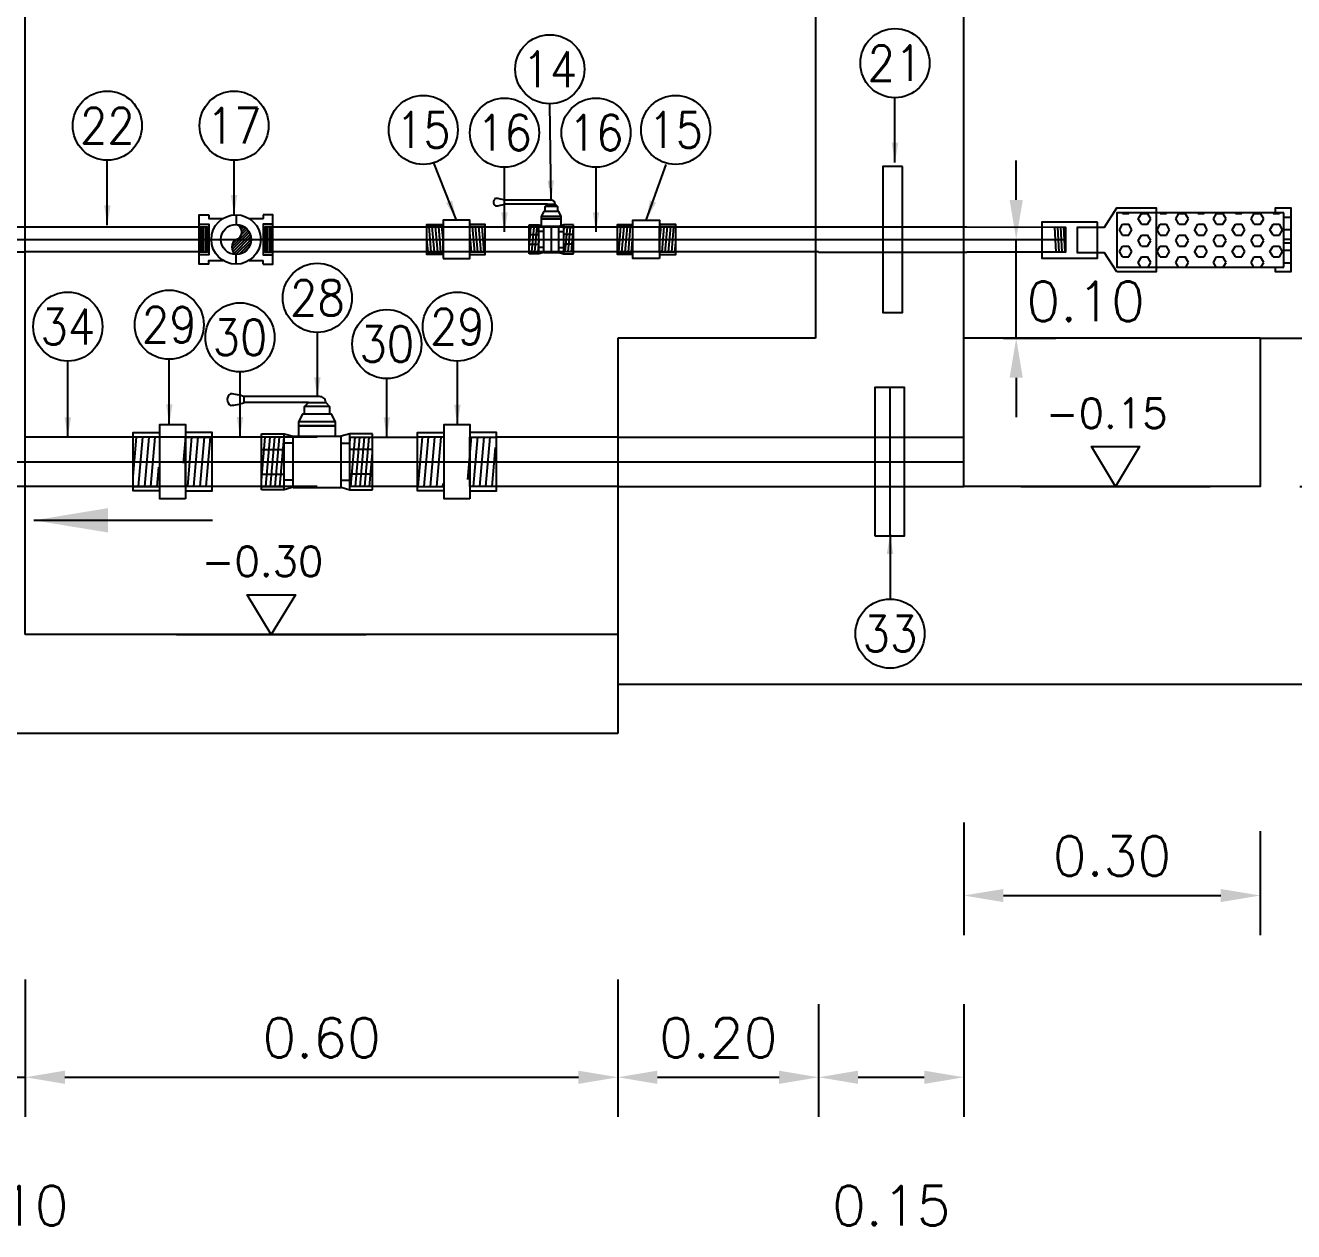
# Model space of a CAD drawing. Header units: metres. Extents: x -90 to 2507, y -28 to 972.
# Drawn here: x 157.523 to 158.807, y 195.82 to 197.042 of the extents above; entities that cross this region are included whole.
import ezdxf
from ezdxf.enums import TextEntityAlignment as Align

# ---------------------------------------------------------------- set-up
doc = ezdxf.new("R2010")
doc.units = ezdxf.units.M
for name, pattern in [('CENTER', [50.8, 31.75, -6.35, 6.35, -6.35]), ('DASHED', [19.05, 12.7, -6.35]), ('HIDDEN', [9.525, 6.35, -3.175])]:
    doc.linetypes.add(name, pattern=pattern)
for name, color, linetype in [('A-MURO', 6, 'Continuous'), ('A-NIVELES', 7, 'Continuous'), ('A-PUERTA', 2, 'Continuous'), ('G-achurado', 9, 'Continuous'), ('G-acotado', 8, 'Continuous'), ('G-ejes', 9, 'CENTER'), ('G-textos-notas', 7, 'Continuous'), ('S-TUBERIAS-NUEVAS', 3, 'Continuous')]:
    doc.layers.add(name, color=color, linetype=linetype)
doc.styles.add('01COTAS', font='romans.shx')
doc.styles.add('ROMANS', font='romans.shx')
doc.dimstyles.new('DIM-10-CORTE', dxfattribs={"dimscale": 0.01, "dimtxt": 2, "dimasz": 2, "dimexe": 2, "dimexo": 2, "dimgap": 1, "dimtad": 1, "dimtih": 1, "dimtoh": 1, "dimdsep": 46, "dimtxsty": '01COTAS', "dimcen": 25, "dimclrd": 256, "dimclre": 256, "dimclrt": 7, "dimadec": 0, "dimazin": 0, "dimtfac": 1, "dimtmove": 2, "dimatfit": 3, "dimfxl": 1, "dimtolj": 1, "dimtzin": 0, "dimarcsym": 0})
doc.dimstyles.new('DIM-20-CORTE', dxfattribs={"dimscale": 0.02, "dimtxt": 2, "dimasz": 2, "dimexe": 2, "dimexo": 2, "dimgap": 1, "dimtad": 2, "dimtih": 1, "dimtoh": 1, "dimzin": 1, "dimdsep": 46, "dimtxsty": '01COTAS', "dimcen": 25, "dimclrd": 9, "dimclre": 9, "dimclrt": 7, "dimadec": 0, "dimazin": 0, "dimtfac": 1, "dimtmove": 2, "dimatfit": 3, "dimfxl": 1, "dimtolj": 1, "dimtzin": 0, "dimarcsym": 0})
doc.dimstyles.new('DIM-20-PLANTA', dxfattribs={"dimscale": 0.02, "dimtxt": 2, "dimasz": 2, "dimexe": 2, "dimexo": 2, "dimgap": 1, "dimtad": 1, "dimzin": 1, "dimdsep": 46, "dimtxsty": '01COTAS', "dimcen": 25, "dimclrd": 9, "dimclre": 9, "dimclrt": 7, "dimadec": 0, "dimazin": 0, "dimtfac": 1, "dimtmove": 2, "dimatfit": 3, "dimfxl": 1, "dimtolj": 1, "dimtzin": 0, "dimarcsym": 0})
doc.dimstyles.new('DIM-50-PLANTA', dxfattribs={"dimscale": 0.05, "dimtxt": 2, "dimasz": 2, "dimexe": 2, "dimexo": 2, "dimgap": 1, "dimtad": 1, "dimdec": 0, "dimlfac": 1000, "dimtxsty": '01COTAS', "dimcen": 25, "dimclrd": 9, "dimclre": 9, "dimclrt": 7, "dimadec": 0, "dimazin": 0, "dimtfac": 1, "dimtdec": 0, "dimtmove": 2, "dimatfit": 3, "dimfxl": 1, "dimtolj": 1, "dimtzin": 0, "dimarcsym": 0})
pattern_1 = [(85, (145.4691415, 191.201936), (-0.0047443772, 0.0004150792), [])]
pattern_2 = [(90, (-74.2591918, -94.1046333), (-0.00208889094, 4e-19), [])]

# ---------------------------------------------------------------- blocks, each defined once
blk = doc.blocks.new('NIVEL-CORTE')
at = {"color": 1}
blk.add_line((-4.793, 0), (4.793, 0), dxfattribs=at)
blk.add_lwpolyline([(0, 0), (-1.218, 2.014), (1.218, 2.014), (0, 0)])
at = {"style": 'ROMANS'}
blk.add_attdef('+1.50', text='', height=2, dxfattribs=at).set_placement((-0.45, 2.953), align=Align.CENTER)
blk = doc.blocks.new('UNION UNIV 2PUL')
h = blk.add_hatch()
h.set_pattern_fill('ANSI31', color=8, scale=0.001974, angle=40)
h.set_pattern_definition([(85, (0.0084964, 0.017595), (-0.0062426, 0.00054616), [])])
h.paths.add_polyline_path([(-0.08, 0.025), (-0.054, 0.025), (-0.054, -0.025), (-0.08, -0.025)])
h = blk.add_hatch()
h.set_pattern_fill('ANSI31', color=8, scale=0.001974, angle=40)
h.set_pattern_definition([(85, (-0.004609, 0.017595), (-0.0062426, 0.00054616), [])])
h.paths.add_polyline_path([(-0.001, 0.025), (-0.029, 0.0251), (-0.029, -0.0249), (-0.001, -0.025)])
at = {"color": 3}
for points in [[(-0.053, -0.0295), (-0.08, -0.0295), (-0.08, 0.0295), (-0.053, 0.0295)], [(-0.027, -0.0295), (0, -0.0295), (0, 0.0295), (-0.027, 0.0295)]]:
    blk.add_lwpolyline(points, dxfattribs=at)
blk.add_lwpolyline([(-0.027, -0.0376), (-0.053, -0.0376), (-0.053, 0.0378), (-0.027, 0.0378)], close=True, dxfattribs=at)
at = {"color": 8}
blk.add_lwpolyline([(-0.08, -0.025), (-0.053, -0.025), (-0.053, 0.025), (-0.08, 0.025)], dxfattribs=at)
at = {"color": 8, "linetype": 'DASHED', "ltscale": 0.05}
blk.add_lwpolyline([(0, -0.025), (-0.027, -0.025), (-0.027, 0.025), (0, 0.025)], dxfattribs=at)
blk = doc.blocks.new('*D238')
at = {"color": 9, "lineweight": -2, "transparency": 16777216}
for p, q in [((157.4233, 196.0758), (157.4233, 195.9367)), ((157.5233, 196.0758), (157.5233, 195.9367)), ((157.3833, 195.9767), (157.3433, 195.9767)), ((157.4233, 195.9767), (157.5233, 195.9767)), ((157.5633, 195.9767), (157.6033, 195.9767))]:
    blk.add_line(p, q, dxfattribs=at)
at = {"color": 9, "transparency": 16777216}
for points in [[(157.3833, 195.9834), (157.3833, 195.97), (157.4233, 195.9767)], [(157.5633, 195.9834), (157.5633, 195.97), (157.5233, 195.9767)]]:
    blk.add_solid(points, dxfattribs=at)
at = {"layer": 'Defpoints', "color": 0, "transparency": 16777216}
for p in [(157.4233, 196.1158), (157.5233, 196.1158), (157.5233, 195.9767)]:
    blk.add_point(p, dxfattribs=at)
at = {"color": 7, "transparency": 16777216, "insert": (157.5071, 195.8468), "char_height": 0.04, "attachment_point": 5, "style": '01COTAS'}
blk.add_mtext('\\A1;0.10', dxfattribs=at)
blk = doc.blocks.new('*D239')
at = {"color": 9, "lineweight": -2, "transparency": 16777216}
for p, q in [((157.5233, 196.0758), (157.5233, 195.9367)), ((158.1231, 196.0758), (158.1231, 195.9367)), ((157.5633, 195.9767), (158.0831, 195.9767))]:
    blk.add_line(p, q, dxfattribs=at)
at = {"color": 9, "transparency": 16777216}
for points in [[(157.5633, 195.9834), (157.5633, 195.97), (157.5233, 195.9767)], [(158.0831, 195.9834), (158.0831, 195.97), (158.1231, 195.9767)]]:
    blk.add_solid(points, dxfattribs=at)
at = {"layer": 'Defpoints', "color": 0, "transparency": 16777216}
for p in [(157.5233, 196.1158), (158.1231, 196.1158), (158.1231, 195.9767)]:
    blk.add_point(p, dxfattribs=at)
at = {"color": 7, "transparency": 16777216, "insert": (157.8232, 196.0167), "char_height": 0.04, "attachment_point": 5, "style": '01COTAS'}
blk.add_mtext('\\A1;0.60', dxfattribs=at)
blk = doc.blocks.new('*D240')
at = {"color": 9, "lineweight": -2, "transparency": 16777216}
for p, q in [((158.1231, 196.0758), (158.1231, 195.9367)), ((158.3263, 196.0506), (158.3263, 195.9367)), ((158.1631, 195.9767), (158.2863, 195.9767))]:
    blk.add_line(p, q, dxfattribs=at)
at = {"color": 9, "transparency": 16777216}
for points in [[(158.1631, 195.9834), (158.1631, 195.97), (158.1231, 195.9767)], [(158.2863, 195.9834), (158.2863, 195.97), (158.3263, 195.9767)]]:
    blk.add_solid(points, dxfattribs=at)
at = {"layer": 'Defpoints', "color": 0, "transparency": 16777216}
for p in [(158.1231, 196.1158), (158.3263, 196.0906), (158.3263, 195.9767)]:
    blk.add_point(p, dxfattribs=at)
at = {"color": 7, "transparency": 16777216, "insert": (158.2247, 196.0167), "char_height": 0.04, "attachment_point": 5, "style": '01COTAS'}
blk.add_mtext('\\A1;0.20', dxfattribs=at)
blk = doc.blocks.new('*D241')
at = {"color": 9, "lineweight": -2, "transparency": 16777216}
for p, q in [((158.3263, 196.0506), (158.3263, 195.9367)), ((158.4733, 196.0506), (158.4733, 195.9367)), ((158.3663, 195.9767), (158.4333, 195.9767))]:
    blk.add_line(p, q, dxfattribs=at)
at = {"color": 9, "transparency": 16777216}
for points in [[(158.3663, 195.9834), (158.3663, 195.97), (158.3263, 195.9767)], [(158.4333, 195.9834), (158.4333, 195.97), (158.4733, 195.9767)]]:
    blk.add_solid(points, dxfattribs=at)
at = {"layer": 'Defpoints', "color": 0, "transparency": 16777216}
for p in [(158.3263, 196.0906), (158.4733, 196.0906), (158.4733, 195.9767)]:
    blk.add_point(p, dxfattribs=at)
at = {"color": 7, "transparency": 16777216, "insert": (158.3998, 195.8467), "char_height": 0.04, "attachment_point": 5, "style": '01COTAS'}
blk.add_mtext('\\A1;0.15', dxfattribs=at)
blk = doc.blocks.new('*D242')
at = {"color": 9, "lineweight": -2, "transparency": 16777216}
for p, q in [((158.4733, 196.2346), (158.4733, 196.1207)), ((158.7733, 196.2258), (158.7733, 196.1207)), ((158.5133, 196.1607), (158.7333, 196.1607))]:
    blk.add_line(p, q, dxfattribs=at)
at = {"color": 9, "transparency": 16777216}
for points in [[(158.5133, 196.1673), (158.5133, 196.154), (158.4733, 196.1607)], [(158.7333, 196.1673), (158.7333, 196.154), (158.7733, 196.1607)]]:
    blk.add_solid(points, dxfattribs=at)
at = {"layer": 'Defpoints', "color": 0, "transparency": 16777216}
for p in [(158.4733, 196.2746), (158.7733, 196.2658), (158.7733, 196.1607)]:
    blk.add_point(p, dxfattribs=at)
at = {"color": 7, "transparency": 16777216, "insert": (158.6233, 196.2007), "char_height": 0.04, "attachment_point": 5, "style": '01COTAS'}
blk.add_mtext('\\A1;0.30', dxfattribs=at)
blk = doc.blocks.new('*D510')
at = {"layer": 'A-MURO', "color": 9, "lineweight": -2, "ltscale": 0.18, "transparency": 16777216}
for p, q in [((158.8133, 196.7248), (158.9554, 196.7248)), ((158.9154, 196.6148), (158.9154, 196.6848)), ((158.8133, 196.5748), (158.9554, 196.5748))]:
    blk.add_line(p, q, dxfattribs=at)
at = {"layer": 'A-MURO', "color": 9, "ltscale": 0.18, "transparency": 16777216}
for points in [[(158.9087, 196.6848), (158.922, 196.6848), (158.9154, 196.7248)], [(158.9087, 196.6148), (158.922, 196.6148), (158.9154, 196.5748)]]:
    blk.add_solid(points, dxfattribs=at)
at = {"layer": 'Defpoints', "color": 0, "ltscale": 0.18, "transparency": 16777216}
for p in [(158.7733, 196.7248), (158.9154, 196.7248), (158.7733, 196.5748)]:
    blk.add_point(p, dxfattribs=at)
at = {"layer": 'A-MURO', "color": 7, "ltscale": 0.18, "transparency": 16777216, "insert": (158.9963, 196.6372), "char_height": 0.04, "attachment_point": 5, "style": '01COTAS'}
blk.add_mtext('\\A1;0.15', dxfattribs=at)
blk = doc.blocks.new('UNION UNIVERSAL 1pulg')
h = blk.add_hatch()
h.set_pattern_fill('ANSI31', color=8, scale=0.001023, angle=40)
h.set_pattern_definition([(85, (0.01669, 0.0090544), (-0.00323423, 0.00028296), [])])
h.paths.add_polyline_path([(-0.0292, 0.0129), (-0.0135, 0.0129), (-0.0135, -0.013), (-0.0292, -0.013)])
h = blk.add_hatch()
h.set_pattern_fill('ANSI31', color=8, scale=0.001023, angle=40)
h.set_pattern_definition([(85, (0.027971, 0.0090544), (-0.00323423, 0.00028296), [])])
h.paths.add_polyline_path([(0.0298, 0.0129), (0.0135, 0.0129), (0.0135, -0.013), (0.0298, -0.013)])
at = {"color": 3}
for points in [[(-0.0135, -0.0153), (-0.0292, -0.0153), (-0.0292, 0.0152), (-0.0135, 0.0152)], [(0.0135, -0.0153), (0.0298, -0.0153), (0.0298, 0.0152), (0.0135, 0.0152)]]:
    blk.add_lwpolyline(points, dxfattribs=at)
at = {"color": 8}
blk.add_lwpolyline([(-0.0292, -0.013), (-0.0135, -0.013), (-0.0135, 0.0129), (-0.0292, 0.0129)], dxfattribs=at)
at = {"color": 3}
blk.add_lwpolyline([(0.0135, -0.0195), (-0.0135, -0.0195), (-0.0135, 0.0195), (0.0135, 0.0195)], close=True, dxfattribs=at)
at = {"color": 8, "linetype": 'DASHED', "ltscale": 0.05}
blk.add_lwpolyline([(0.0298, -0.013), (0.0135, -0.013), (0.0135, 0.0129), (0.0298, 0.0129)], dxfattribs=at)
blk = doc.blocks.new('VALV ESF 1pulg ELEV')
h = blk.add_hatch()
h.set_pattern_fill('ANSI31', color=8, scale=0.000988916, angle=40)
h.set_pattern_definition([(85, (0.030135, 0.0088626), (-0.00312786, 0.00027365), [])])
h.paths.add_polyline_path([(-0.0225, 0.0126), (-0.0124, 0.0126), (-0.0124, -0.0125), (-0.0225, -0.0125)])
h = blk.add_hatch()
h.set_pattern_fill('ANSI31', color=8, scale=0.000988916, angle=40)
h.set_pattern_definition([(85, (0.0292365, 0.0088626), (-0.00312786, 0.00027365), [])])
h.paths.add_polyline_path([(0.0225, 0.0126), (0.0127, 0.0126), (0.0127, -0.0125), (0.0225, -0.0125)])
at = {"color": 3}
for p, q in [((-0.0474, 0.0358), (-0.0474, 0.0397)), ((-0.0003, 0.0397), (-0.0474, 0.0397)), ((-0.0474, 0.0368), (-0.0474, 0.0371)), ((-0.0038, 0.0358), (-0.0474, 0.0358)), ((0.0063, 0.0333), (-0.0063, 0.0333)), ((0.0038, 0.0358), (0.0038, 0.0361)), ((-0.0225, 0.0148), (-0.0127, 0.0148)), ((-0.0225, -0.0147), (-0.0225, 0.0148)), ((-0.0127, 0.0148), (-0.0075, 0.0131)), ((0.0101, 0.0233), (-0.0101, 0.0233)), ((-0.0101, 0.0208), (0.0101, 0.0208)), ((0.0101, 0.0208), (-0.0101, 0.0208)), ((0.0127, 0.0148), (0.0075, 0.0131)), ((0.0225, 0.0148), (0.0127, 0.0148)), ((0.0225, -0.0147), (0.0225, 0.0148)), ((-0.0075, 0.0081), (-0.0127, 0.0081)), ((0.0075, 0.0081), (0.0127, 0.0081)), ((-0.0075, -0.0081), (-0.0127, -0.0081)), ((0.0075, -0.0081), (0.0127, -0.0081)), ((-0.0127, -0.0147), (-0.0225, -0.0147)), ((0.0039, -0.0131), (0.005, -0.0131)), ((0.0127, -0.0147), (0.0225, -0.0147))]:
    blk.add_line(p, q, dxfattribs=at)
blk.add_lwpolyline([(0.0102, 0.014, -0.110129), (0.0101, 0.0145), (0.0101, 0.0208), (0.0101, 0.0233), (0.0075, 0.0283), (-0.0075, 0.0283), (-0.0101, 0.0233), (-0.0101, 0.0208), (-0.0101, 0.0145, -0.110129), (-0.0102, 0.014)], format="xyb", dxfattribs=at)
for points in [[(-0.0063, 0.0283), (-0.0063, 0.0333), (-0.0038, 0.0358), (0.0038, 0.0358), (0.0063, 0.0333), (0.0063, 0.0283)], [(-0.0075, -0.0131), (-0.0127, -0.0147), (-0.0127, 0.0148)], [(-0.0075, 0.0131), (0.0075, 0.0131)], [(-0.0075, -0.0131), (-0.0075, 0.0131)], [(0.0075, -0.0131), (0.0127, -0.0147), (0.0127, 0.0148)], [(0.0075, -0.0131), (0.0075, 0.0131)], [(-0.0225, 0.0049), (-0.0127, 0.0049)], [(0.0225, 0.0049), (0.0127, 0.0049)], [(-0.0225, -0.0049), (-0.0127, -0.0049)], [(0.0225, -0.0049), (0.0127, -0.0049)], [(-0.0076, -0.0131), (0.0075, -0.0131), (0.0075, -0.0131)]]:
    blk.add_lwpolyline(points, dxfattribs=at)
for points in [[(-0.0127, -0.0048), (-0.0127, 0.0148)], [(0.0075, 0.0131), (-0.0075, 0.0131)], [(-0.0075, 0.0131), (0.0075, 0.0131)]]:
    blk.add_lwpolyline(points)
at = {"color": 8}
for points in [[(0, 0.0131), (0, -0.0131)], [(-0.0225, -0.0125), (-0.0127, -0.0125), (-0.0127, 0.0126), (-0.0225, 0.0126)], [(0.0225, -0.0125), (0.0127, -0.0125), (0.0127, 0.0126), (0.0225, 0.0126)]]:
    blk.add_lwpolyline(points, dxfattribs=at)
at = {"color": 3}
for centre, radius, start, end in [((-0.0538, 0.0378), 0.00467, 124.3129, 235.6871), ((-0.0604, 0.0011), 0.0407, 71.4727, 84.4006), ((0.0001, 0.0361), 0.00366, 0.9999, 95.2879), ((-0.0604, 0.0744), 0.0407, 275.5994, 288.5273)]:
    blk.add_arc(centre, radius, start, end, dxfattribs=at)
blk = doc.blocks.new('CODO 1PULG FRONTAL')
h = blk.add_hatch()
h.set_pattern_fill('ANSI31', color=8, scale=0.000657918, angle=45)
h.set_pattern_definition(pattern_2)
h.paths.add_polyline_path([(-0.0374, 0.0125), (-0.0294, 0.0125), (-0.0294, -0.0125), (-0.0374, -0.0125)])
h = blk.add_hatch()
h.set_pattern_fill('ANSI31', color=8, scale=0.000657918, angle=45)
h.set_pattern_definition(pattern_2)
h.paths.add_polyline_path([(0.0374, 0.0125), (0.0294, 0.0125), (0.0294, -0.0125), (0.0374, -0.0125)])
at = {"color": 8}
for points in [[(-0.0374, 0.0155), (-0.0274, 0.0155), (-0.0274, -0.0155), (-0.0374, -0.0155)], [(0, 0.025), (0, 0.0153)], [(0.0374, 0.0155), (0.0274, 0.0155), (0.0274, -0.0155), (0.0374, -0.0155)], [(-0.0374, 0), (-0.025, 0)], [(0.0374, 0), (0.025, 0)], [(0, -0.025), (0, -0.0153)]]:
    blk.add_lwpolyline(points, dxfattribs=at)
blk.add_circle((0, 0), 0.0153, dxfattribs=at)
at = {"layer": 'S-TUBERIAS-NUEVAS'}
for points in [[(-0.0274, -0.025), (-0.0374, -0.025), (-0.0374, 0.025), (-0.0274, 0.025)], [(-0.0274, 0.025), (-0.0274, 0.0212), (-0.0132, 0.0212)], [(0.0132, 0.0212), (0.0274, 0.0212)], [(0.0274, -0.025), (0.0374, -0.025), (0.0374, 0.025), (0.0274, 0.025)], [(0.0274, 0.025), (0.0274, 0.0212), (0.0274, 0.0212)], [(-0.0274, -0.025), (-0.0274, -0.0212), (-0.0132, -0.0212)], [(0.0132, -0.0212), (0.0274, -0.0212)], [(0.0274, -0.025), (0.0274, -0.0212)]]:
    blk.add_lwpolyline(points, dxfattribs=at)
at = {"layer": 'S-TUBERIAS-NUEVAS', "color": 1}
for points in [[(-0.0374, 0.0127), (-0.0294, 0.0127), (-0.0294, -0.0127), (-0.0374, -0.0127)], [(0.0374, 0.0127), (0.0294, 0.0127), (0.0294, -0.0127), (0.0374, -0.0127)]]:
    blk.add_lwpolyline(points, dxfattribs=at)
at = {"layer": 'S-TUBERIAS-NUEVAS'}
blk.add_circle((0, 0), 0.025, dxfattribs=at)
blk = doc.blocks.new('*D497')
at = {"layer": 'Defpoints', "color": 0, "transparency": 16777216}
for p in [(158.4763, 196.8248), (158.5263, 196.8248), (158.4733, 196.7248)]:
    blk.add_point(p, dxfattribs=at)
at = {"layer": 'G-acotado', "color": 9, "lineweight": -2, "transparency": 16777216}
for p, q in [((158.5263, 196.8648), (158.5263, 196.9048)), ((158.5163, 196.8248), (158.5663, 196.8248)), ((158.5263, 196.7248), (158.5263, 196.8248)), ((158.5133, 196.7248), (158.5663, 196.7248)), ((158.5263, 196.6848), (158.5263, 196.6448))]:
    blk.add_line(p, q, dxfattribs=at)
at = {"layer": 'G-acotado', "color": 9, "transparency": 16777216}
for points in [[(158.5196, 196.8648), (158.533, 196.8648), (158.5263, 196.8248)], [(158.5196, 196.6848), (158.533, 196.6848), (158.5263, 196.7248)]]:
    blk.add_solid(points, dxfattribs=at)
at = {"layer": 'G-acotado', "color": 7, "transparency": 16777216, "insert": (158.5966, 196.7621), "char_height": 0.04, "attachment_point": 5, "style": '01COTAS'}
blk.add_mtext('\\A1;0.10', dxfattribs=at)

msp = doc.modelspace()

# ---------------------------------------------------------------- hatches: boundary and pattern name
h = msp.add_hatch()
h.set_pattern_fill('ANSI31', color=8, scale=0.000635217)
h.set_pattern_definition([(45, (62.240068, 71.0884186), (-0.001426102503, 0.001426102503), [])])
h.paths.add_polyline_path([(157.7366, 196.8401), (157.7391, 196.8399), (157.745, 196.8375), (157.7485, 196.8343), (157.7508, 196.8304), (157.7518, 196.8248), (157.7513, 196.8208), (157.7481, 196.8147), (157.745, 196.812), (157.7393, 196.8098), (157.7366, 196.8095), (157.7342, 196.8116), (157.7329, 196.8139), (157.7323, 196.8171), (157.7328, 196.8203), (157.7342, 196.8227), (157.7356, 196.8241), (157.7366, 196.8248), (157.739, 196.8258), (157.7419, 196.8293), (157.7426, 196.8324), (157.7424, 196.8339), (157.7412, 196.8369), (157.7391, 196.8399)])
h = msp.add_hatch()
h.set_pattern_fill('ANSI31', color=8, scale=0.0015, angle=40)
h.set_pattern_definition(pattern_1)
h.paths.add_polyline_path([(157.7624, 196.6248), (157.7854, 196.6248), (157.7854, 196.5748), (157.7624, 196.5748)])
h = msp.add_hatch()
h.set_pattern_fill('ANSI31', color=8, scale=0.0015, angle=40)
h.set_pattern_definition(pattern_1)
h.paths.add_polyline_path([(157.8748, 196.6248), (157.8518, 196.6248), (157.8518, 196.5748), (157.8748, 196.5748)])
at = {"layer": 'G-achurado'}
h = msp.add_hatch(dxfattribs=at)
h.set_pattern_fill('HEX', color=256, scale=0.002)
h.set_pattern_definition([(0, (-88.06358, -222.984467), (0, 0.01099852263), [0.00635, -0.0127]), (120, (-88.06358, -222.984467), (-0.009525, -0.00549926132), [0.00635, -0.0127]), (60, (-88.05723, -222.984467), (-0.009525, 0.00549926132), [0.00635, -0.0127])])
h.paths.add_polyline_path([(158.6281, 196.7969), (158.6281, 196.8519), (158.7972, 196.8519), (158.7972, 196.7969)])

# ---------------------------------------------------------------- linework, layer by layer
at = {"color": 8, "linetype": 'HIDDEN', "ltscale": 0.25}
for points in [[(157.4233, 196.8376), (157.5233, 196.8377)], [(158.3263, 196.8375), (158.4763, 196.8375)], [(157.4233, 196.8122), (157.5233, 196.8123)], [(158.3263, 196.8121), (158.4763, 196.8121)]]:
    msp.add_lwpolyline(points, dxfattribs=at)
at = {"color": 8}
msp.add_lwpolyline([(158.3263, 196.8248), (158.4763, 196.8248)], dxfattribs=at)
at = {"color": 3}
for points in [[(157.8186, 196.6248), (157.5233, 196.6248)], [(157.8748, 196.6248), (157.9203, 196.6248)], [(158.1231, 196.6248), (158.0003, 196.6248)], [(157.8186, 196.5748), (157.5233, 196.5748)], [(157.9203, 196.5748), (157.8748, 196.5748)], [(158.1231, 196.5748), (158.0003, 196.5748)]]:
    msp.add_lwpolyline(points, dxfattribs=at)
at = {"color": 8, "linetype": 'HIDDEN', "ltscale": 0.4}
for points in [[(158.1231, 196.6248), (158.4733, 196.6248)], [(158.1231, 196.5748), (158.4733, 196.5748)]]:
    msp.add_lwpolyline(points, dxfattribs=at)
at = {"color": 8, "linetype": 'HIDDEN', "ltscale": 0.2}
msp.add_lwpolyline([(157.5233, 196.5748), (157.4233, 196.5748)], dxfattribs=at)
for centre, radius, start, end in [((157.7347, 196.8324), 0.00786, 283.5313, 76.4687), ((157.7412, 196.8171), 0.00896, 121.4795, 238.5205)]:
    msp.add_arc(centre, radius, start, end)
at = {"layer": 'A-MURO', "color": 1, "ltscale": 0.18}
for p, q in [((158.3233, 198.4248), (158.3233, 196.7248)), ((158.4733, 196.5748), (158.4733, 198.4248)), ((157.5233, 196.4248), (157.5233, 197.2248)), ((158.3233, 196.7248), (158.1231, 196.7248)), ((158.1231, 196.7248), (158.1231, 196.3248))]:
    msp.add_line(p, q, dxfattribs=at)
for points in [[(158.1231, 196.3748), (158.9725, 196.3748), (159.1725, 196.5748), (160.2242, 196.5748), (160.4242, 196.3748), (160.9235, 196.3748), (160.9235, 196.7248)], [(158.7733, 196.7248), (158.7733, 196.5748), (158.4733, 196.5748)], [(158.7733, 196.7248), (158.4733, 196.7248)], [(158.7733, 196.7248), (159.0259, 196.7248)], [(158.7733, 196.7248), (160.5733, 196.7248)], [(158.1231, 196.4248), (157.5233, 196.4248)], [(158.1231, 196.3248), (157.4233, 196.3248)]]:
    msp.add_lwpolyline(points, dxfattribs=at)
at = {"layer": 'A-PUERTA'}
msp.add_lwpolyline([(158.3983, 196.6748), (158.3983, 196.5248)], dxfattribs=at)
at = {"layer": 'G-ejes', "color": 8, "linetype": 'CENTER', "ltscale": 0.1}
for points in [[(157.3533, 196.8248), (158.3263, 196.8248)], [(156.7019, 195.9751), (157.3265, 196.5998), (158.4733, 196.5998)]]:
    msp.add_lwpolyline(points, dxfattribs=at)
at = {"layer": 'G-ejes', "color": 8, "linetype": 'CENTER', "ltscale": 1.5}
msp.add_lwpolyline([(158.4763, 196.8248), (158.5763, 196.8248)], dxfattribs=at)
at = {"layer": 'G-textos-notas', "color": 1}
for centre in [(158.4036, 197.0033), (158.0542, 196.9971), (157.6063, 196.94), (157.7346, 196.94), (157.9261, 196.9357), (158.0083, 196.9329), (158.101, 196.9329), (158.1816, 196.9357), (157.8189, 196.7657), (157.5663, 196.7366), (157.669, 196.7385), (157.9606, 196.7366), (157.7406, 196.7257), (157.8892, 196.7189), (158.3986, 196.4258)]:
    msp.add_circle(centre, 0.035, dxfattribs=at)
at = {"layer": 'S-TUBERIAS-NUEVAS'}
for p, q in [((157.7448, 196.6597), (157.7448, 196.6657)), ((157.8212, 196.6657), (157.7448, 196.6657)), ((157.7448, 196.6611), (157.7448, 196.6616)), ((157.8098, 196.6597), (157.7448, 196.6597)), ((157.8313, 196.6558), (157.8059, 196.6558)), ((157.8274, 196.6597), (157.8274, 196.6601)), ((157.7624, 196.5714), (157.7624, 196.6282)), ((157.7624, 196.6282), (157.7854, 196.6282)), ((157.7854, 196.6282), (157.7943, 196.6257)), ((157.8373, 196.6402), (157.7999, 196.6402)), ((157.7999, 196.6363), (157.8373, 196.6363)), ((157.8373, 196.6363), (157.7999, 196.6363)), ((157.8518, 196.6282), (157.8429, 196.6257)), ((157.8748, 196.6282), (157.8518, 196.6282)), ((157.8748, 196.5714), (157.8748, 196.6282)), ((157.7943, 196.6185), (157.7854, 196.6185)), ((157.8429, 196.6185), (157.8518, 196.6185)), ((157.7943, 196.581), (157.7854, 196.581)), ((157.8429, 196.581), (157.8518, 196.581)), ((157.7854, 196.5714), (157.7624, 196.5714)), ((157.8518, 196.5714), (157.8748, 196.5714))]:
    msp.add_line(p, q, dxfattribs=at)
for points in [[(158.4113, 196.8988), (158.3913, 196.8988), (158.3913, 196.7508), (158.4113, 196.7508)], [(158.6281, 196.7919), (158.6156, 196.8114), (158.5883, 196.8114), (158.5883, 196.8374), (158.6156, 196.8374), (158.6281, 196.8569), (158.6681, 196.8569), (158.6681, 196.7919)], [(158.6086, 196.8424), (158.5522, 196.8424), (158.5522, 196.8059), (158.6086, 196.8059)], [(158.3833, 196.5248), (158.4133, 196.5248), (158.4133, 196.6748), (158.3833, 196.6748)]]:
    msp.add_lwpolyline(points, close=True, dxfattribs=at)
for points in [[(158.7972, 196.8519), (158.6281, 196.8519), (158.6281, 196.7969), (158.7972, 196.7969)], [(158.7888, 196.8519), (158.7888, 196.8567), (158.8042, 196.8567), (158.8042, 196.8244), (158.8042, 196.7922), (158.7888, 196.7922), (158.7888, 196.7969)], [(158.7972, 196.7969), (158.7972, 196.8519)], [(158.7972, 196.8475), (158.8042, 196.8475)], [(157.5233, 196.8376), (157.6992, 196.8376)], [(157.7739, 196.8376), (158.3263, 196.8376)], [(158.4763, 196.8375), (158.5763, 196.8374), (158.5763, 196.812), (158.4763, 196.8121)], [(158.5651, 196.8374), (158.5663, 196.812)], [(158.5681, 196.8374), (158.5694, 196.812)], [(158.5712, 196.8374), (158.5725, 196.812)], [(158.5743, 196.8374), (158.5755, 196.812)], [(158.7972, 196.835), (158.8042, 196.835)], [(158.7972, 196.8252), (158.8042, 196.8252)], [(158.7972, 196.8214), (158.8042, 196.8214)], [(157.6992, 196.8122), (157.5233, 196.8122)], [(158.3263, 196.8122), (157.7739, 196.8122)], [(158.7972, 196.8139), (158.8042, 196.8139)], [(158.7972, 196.8013), (158.8042, 196.8013)], [(157.8059, 196.648), (157.8059, 196.6558), (157.8098, 196.6597), (157.8274, 196.6597), (157.8313, 196.6558), (157.8313, 196.648)], [(157.7943, 196.574), (157.7854, 196.5714), (157.7854, 196.6282)], [(157.8429, 196.574), (157.8518, 196.5714), (157.8518, 196.6282)], [(157.7624, 196.5748), (157.7854, 196.5748), (157.7854, 196.6248), (157.7624, 196.6248)], [(157.7943, 196.6257), (157.8429, 196.6257)], [(157.7943, 196.574), (157.7943, 196.6257)], [(157.8429, 196.574), (157.8429, 196.6257)], [(157.8748, 196.5748), (157.8518, 196.5748), (157.8518, 196.6248), (157.8748, 196.6248)], [(157.7624, 196.6123), (157.7854, 196.6123)], [(157.8748, 196.6123), (157.8518, 196.6123)], [(157.7624, 196.5872), (157.7854, 196.5872)], [(157.8748, 196.5872), (157.8518, 196.5872)], [(157.7943, 196.5738), (157.8429, 196.5738)]]:
    msp.add_lwpolyline(points, dxfattribs=at)
msp.add_lwpolyline([(157.8375, 196.6257, -0.110129), (157.8373, 196.6265), (157.8373, 196.6363), (157.8373, 196.6402), (157.8332, 196.648), (157.804, 196.648), (157.7999, 196.6402), (157.7999, 196.6363), (157.7999, 196.6265, -0.110129), (157.7997, 196.6257)], format="xyb", dxfattribs=at)
for centre, radius, start, end in [((157.735, 196.6627), 0.00727, 124.3129, 235.6871), ((157.7247, 196.6057), 0.0633, 71.4727, 84.4006), ((157.7247, 196.7197), 0.0633, 275.5994, 288.5273), ((157.8217, 196.66), 0.0057, 0.9999, 95.2879)]:
    msp.add_arc(centre, radius, start, end, dxfattribs=at)

# ---------------------------------------------------------------- block references
for name, p in [('VALV ESF 1pulg ELEV', (158.0557, 196.8248)), ('CODO 1PULG FRONTAL', (157.7366, 196.8248)), ('UNION UNIVERSAL 1pulg', (158.1519, 196.8249))]:
    msp.add_blockref(name, p)
at = {"xscale": -1}
msp.add_blockref('UNION UNIVERSAL 1pulg', (157.9596, 196.8249), dxfattribs=at)
at = {"layer": 'A-NIVELES'}
ref = msp.add_blockref('NIVEL-CORTE', (158.6268, 196.5748), dxfattribs=dict(at, xscale=0.02, yscale=0.02, zscale=0.02))
ref.add_attrib('+1.50', '-0.15', dxfattribs={"layer": '0', "height": 0.03, "style": 'ROMANS'}).set_placement((158.6178, 196.6339), align=Align.CENTER)
ref = msp.add_blockref('NIVEL-CORTE', (157.7723, 196.4248), dxfattribs=dict(at, xscale=0.02, yscale=0.02, zscale=0.02))
ref.add_attrib('+1.50', '-0.30', dxfattribs={"layer": '0', "height": 0.03, "style": 'ROMANS'}).set_placement((157.7633, 196.4839), align=Align.CENTER)
at = {"layer": 'S-TUBERIAS-NUEVAS'}
for p in [(157.7124, 196.5998), (158.0003, 196.5998)]:
    msp.add_blockref('UNION UNIV 2PUL', p, dxfattribs=at)

# ---------------------------------------------------------------- texts
at = {"layer": 'G-textos-notas', "style": '01COTAS', "width": 0.9}
for s, p in [('14', (158.0542, 196.9971)), ('21', (158.4036, 197.0033)), ('22', (157.6063, 196.94)), ('17', (157.7346, 196.94)), ('15', (157.9261, 196.9357)), ('16', (158.0083, 196.9329)), ('16', (158.101, 196.9329)), ('15', (158.1816, 196.9357)), ('28', (157.8189, 196.7657)), ('29', (157.669, 196.7385)), ('34', (157.5663, 196.7366)), ('30', (157.7406, 196.7257)), ('29', (157.9606, 196.7366)), ('30', (157.8892, 196.7189)), ('33', (158.3986, 196.4258))]:
    msp.add_text(s, height=0.036, dxfattribs=at).set_placement(p, align=Align.MIDDLE)

# ---------------------------------------------------------------- dimensions: what is measured, and where the dimension line sits
for base, p1, p2, picture, middle in [((158.7733, 196.1607), (158.4733, 196.2746), (158.7733, 196.2658), '*D242', (158.6233, 196.2007)), ((158.1231, 195.9767), (157.5233, 196.1158), (158.1231, 196.1158), '*D239', (157.8232, 196.0167)), ((158.3263, 195.9767), (158.1231, 196.1158), (158.3263, 196.0906), '*D240', (158.2247, 196.0167)), ((158.4733, 195.9767), (158.3263, 196.0906), (158.4733, 196.0906), '*D241', (158.3998, 195.8467))]:
    dim = msp.add_linear_dim(base=base, p1=p1, p2=p2, dimstyle='DIM-20-PLANTA')
    dim.commit()
    dim.dimension.update_dxf_attribs({"geometry": picture, "text_midpoint": middle})
dim = msp.add_linear_dim(base=(157.5233, 195.9767), p1=(157.4233, 196.1158), p2=(157.5233, 196.1158), dimstyle='DIM-20-PLANTA')
dim.commit()
dim.dimension.update_dxf_attribs({"geometry": '*D238', "text_midpoint": (157.5071, 195.8468), "dimtype": 160})
at = {"layer": 'A-MURO', "color": 1, "ltscale": 0.18}
dim = msp.add_linear_dim(base=(158.9154, 196.7248), p1=(158.7733, 196.5748), p2=(158.7733, 196.7248), angle=90, dimstyle='DIM-20-CORTE', dxfattribs=at)
dim.commit()
dim.dimension.update_dxf_attribs({"geometry": '*D510', "text_midpoint": (158.9963, 196.6372), "dimtype": 160})
at = {"layer": 'G-acotado'}
dim = msp.add_linear_dim(base=(158.5263, 196.8248), p1=(158.4733, 196.7248), p2=(158.4763, 196.8248), angle=90, dimstyle='DIM-20-CORTE', dxfattribs=at)
dim.commit()
dim.dimension.update_dxf_attribs({"geometry": '*D497', "text_midpoint": (158.5966, 196.7621), "dimtype": 160})

# ---------------------------------------------------------------- leaders
at = {"layer": 'G-acotado', "color": 5}
for points in [[(158.0555, 196.8645), (158.0542, 196.9621)], [(158.4036, 196.9027), (158.4036, 196.9683)], [(157.6063, 196.8394), (157.6063, 196.905)], [(157.7346, 196.8497), (157.7346, 196.905)], [(157.9596, 196.8444), (157.9369, 196.9024)], [(158.0083, 196.8324), (158.0083, 196.8979)], [(158.101, 196.8324), (158.101, 196.8979)], [(158.1519, 196.8444), (158.172, 196.9007)], [(157.8189, 196.6652), (157.8189, 196.7307)], [(157.5663, 196.6248), (157.5663, 196.7016)], [(157.669, 196.6379), (157.669, 196.7035)], [(157.9606, 196.6376), (157.9606, 196.7016)], [(157.7406, 196.6251), (157.7406, 196.6907)], [(157.8892, 196.6248), (157.8892, 196.6839)], [(158.3986, 196.5263), (158.3986, 196.4608)]]:
    msp.add_leader(points, dimstyle='DIM-10-CORTE', dxfattribs=at)
at = {"layer": 'G-textos-notas'}
msp.add_leader([(157.5319, 196.5405), (157.7126, 196.5405)], dimstyle='DIM-50-PLANTA', override={"dimasz": 1.5, "dimtad": 0, "dimcen": 1.393145, "dimclrd": 256}, dxfattribs=at)

doc.saveas('drawing.dxf')
